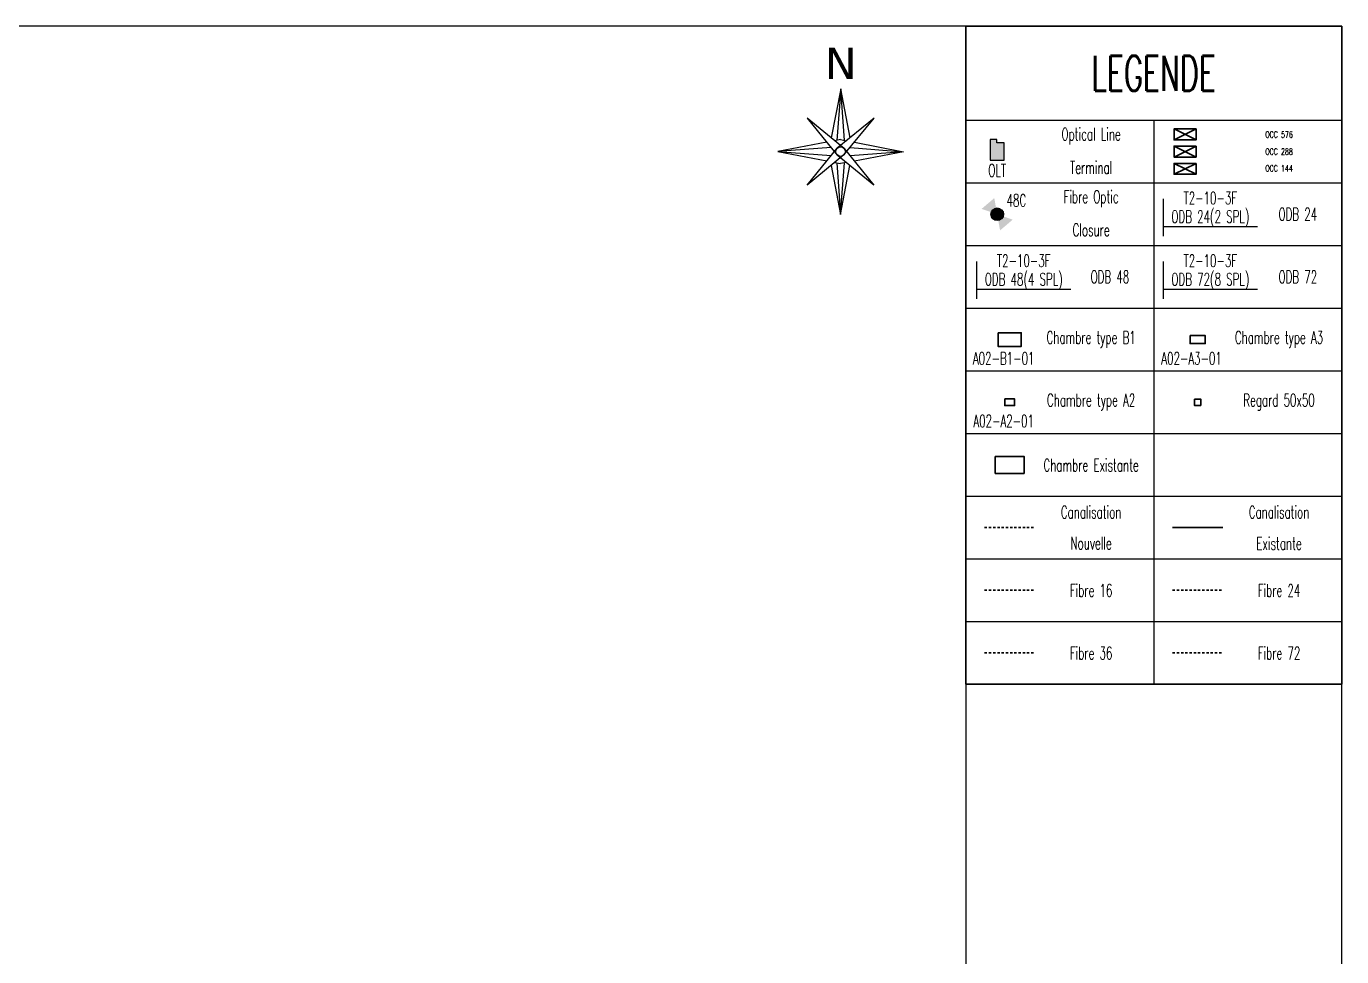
# Model space of a CAD drawing. Header units: millimetres. Extents: x -1989 to 1812, y -2461 to 746.
# Drawn here: x 978.3 to 1398.3, y 16.8 to 313.8 of the extents above; entities that cross this region are included whole.
import ezdxf
from ezdxf.enums import TextEntityAlignment as Align

# ---------------------------------------------------------------- set-up
doc = ezdxf.new("R2010")
doc.units = ezdxf.units.MM
doc.linetypes.add('JIS_02_0.7', pattern=[1.35, 0.75, -0.6])
doc.layers.get('0').update_dxf_attribs({"lineweight": 25, "true_color": 0xffffff})
for name, color, linetype, lineweight, true_color in [('0-ZTE-16 CABLE', 190, 'JIS_02_0.7', 30, 0x7f00ff), ('0-ZTE-24 CABLE', 5, 'JIS_02_0.7', 30, 0x0000ff), ('0-ZTE-36 CABLE', 18, 'JIS_02_0.7', 30, 0x4c0000), ('0-ZTE-72 CABLE', 1, 'JIS_02_0.7', 30, 0xff0000), ('0-ZTE-Duct existing', 1, 'Continuous', 30, 0xff0000), ('0-ZTE-Duct new', 3, 'JIS_02_0.7', 30, 0x00ff00), ('0-ZTE-HH new', 6, 'Continuous', 30, 0xff00ff), ('0-ZTE-MH existing', 1, 'Continuous', 30, 0xff0000), ('0-ZTE-MH new', 82, 'Continuous', 30, 0x33cc00)]:
    doc.layers.add(name, color=color, linetype=linetype, lineweight=lineweight, true_color=true_color)
for name, color, linetype, true_color in [('0-ZTE-Joint closure', 7, 'Continuous', 0xffffff), ('0-ZTE-joint Closure 48', 5, 'Continuous', 0x0000ff), ('0-ZTE-MH new A2', 7, 'Continuous', 0xffffff), ('0-ZTE-MH new A3', 7, 'Continuous', 0xffffff), ('0-ZTE-OCC', 7, 'Continuous', 0xffffff), ('0-ZTE-ODB', 5, 'Continuous', 0x0000ff), ('0-ZTE-ODB 24 2SPL', 5, 'Continuous', 0x0000ff), ('0-ZTE-ODB 48 4SPL', 5, 'Continuous', 0x0000ff), ('0-ZTE-ODB 72', 5, 'Continuous', 0x0000ff)]:
    doc.layers.add(name, color=color, linetype=linetype, true_color=true_color)
doc.styles.add('textstyle223', font='romans', dxfattribs={"width": 0.6})
doc.styles.add('textstyle224', font='romans', dxfattribs={"width": 0.6})
doc.styles.add('textstyle225', font='romans', dxfattribs={"width": 0.6})
doc.styles.add('textstyle226', font='romans', dxfattribs={"width": 0.6})
doc.styles.add('textstyle227', font='romans', dxfattribs={"width": 0.6})
doc.styles.add('textstyle228', font='romans', dxfattribs={"width": 0.6})
doc.styles.add('textstyle229', font='romans', dxfattribs={"width": 0.6})
doc.styles.add('textstyle230', font='romans', dxfattribs={"width": 0.6})
doc.styles.add('textstyle231', font='romans', dxfattribs={"width": 0.6})
doc.styles.add('textstyle232', font='romans', dxfattribs={"width": 0.6})
doc.styles.add('textstyle233', font='romans', dxfattribs={"width": 0.6})
doc.styles.add('textstyle234', font='romans', dxfattribs={"width": 0.6})
doc.styles.add('textstyle235', font='romans', dxfattribs={"width": 0.6})
doc.styles.add('textstyle236', font='romans', dxfattribs={"width": 0.6})
doc.styles.add('textstyle237', font='romans', dxfattribs={"width": 0.6})
doc.styles.add('textstyle238', font='romans', dxfattribs={"width": 0.6})
doc.styles.add('textstyle239', font='romans', dxfattribs={"width": 0.6})
doc.styles.add('textstyle240', font='romans', dxfattribs={"width": 0.6})
doc.styles.add('textstyle241', font='romans', dxfattribs={"width": 0.6})
doc.styles.add('textstyle242', font='romans', dxfattribs={"width": 0.6})
doc.styles.add('textstyle243', font='romans', dxfattribs={"width": 0.6})
doc.styles.add('textstyle244', font='romans', dxfattribs={"width": 0.6})
doc.styles.add('textstyle245', font='romans', dxfattribs={"width": 0.6})
doc.styles.add('textstyle246', font='romans', dxfattribs={"width": 0.6})
doc.styles.add('textstyle247', font='romans', dxfattribs={"width": 0.6})
doc.styles.add('textstyle248', font='romans', dxfattribs={"width": 0.6})
doc.styles.add('textstyle249', font='romans', dxfattribs={"width": 0.6})
doc.styles.add('textstyle250', font='romans', dxfattribs={"width": 0.6})
doc.styles.add('textstyle251', font='romans', dxfattribs={"width": 0.6})
doc.styles.add('textstyle252', font='romans', dxfattribs={"width": 0.6})
doc.styles.add('textstyle253', font='romans', dxfattribs={"width": 0.6})
doc.styles.add('textstyle254', font='romans', dxfattribs={"width": 0.6})
doc.styles.add('textstyle255', font='romans', dxfattribs={"width": 0.6})
doc.styles.add('textstyle256', font='romans', dxfattribs={"width": 0.6})
doc.styles.add('textstyle257', font='romans', dxfattribs={"width": 0.6})
doc.styles.add('textstyle268', font='')
doc.styles.get('textstyle268').set_extended_font_data('Verdana')

# ---------------------------------------------------------------- blocks, each defined once
blk = doc.blocks.new('OLT')
at = {"true_color": 0x0000ff}
blk.add_hatch(color=5, dxfattribs=at).paths.add_polyline_path([(-1.07, -1.53), (1.17, -1.53), (1.17, 1.25), (-0.02, 1.25), (-0.02, 1.79), (-1.07, 1.79)], flags=0)
at = {"color": 5, "true_color": 0x0000ff}
blk.add_lwpolyline([(-1.07, 1.79), (-1.07, -1.53), (1.17, -1.53), (1.17, 1.25), (-0.02, 1.25), (-0.02, 1.79)], close=True, dxfattribs=at)
blk = doc.blocks.new('JOINT CLOSURE')
at = {"lineweight": 25, "true_color": 0xff0000}
h = blk.add_hatch(color=1, dxfattribs=at)
h.paths.add_polyline_path([(0, 0), (-0.46, 2.58), (-2.48, 0.86)], flags=0)
h.paths.add_polyline_path([(2.48, -0.86), (0, 0), (0.46, -2.58)], flags=0)
h = blk.add_hatch(color=1, dxfattribs=at)
edge = h.paths.add_edge_path(flags=0)
edge.add_arc((0, 0), 1.01, 180, 360)
edge.add_arc((0, 0), 1.01, 0, 180)
at = {"color": 12, "lineweight": 25, "true_color": 0xcc0000}
blk.add_circle((0, 0), 1.01, dxfattribs=at)
blk = doc.blocks.new('big_block')
for p, q in [((1278.28, 313.78), (1278.28, -210.22)), ((1278.28, 283.78), (1398.28, 283.78)), ((1338.28, 283.78), (1338.28, 163.78)), ((1278.28, 263.78), (1398.28, 263.78)), ((1278.28, 243.78), (1398.28, 243.78)), ((1278.28, 223.78), (1398.28, 223.78)), ((1278.28, 203.78), (1398.28, 203.78)), ((1278.28, 183.78), (1398.28, 183.78)), ((1278.28, 163.78), (1398.28, 163.78)), ((1338.28, 163.78), (1338.28, 143.78)), ((1278.28, 143.78), (1398.28, 143.78)), ((1338.28, 143.78), (1338.28, 103.78)), ((1278.28, 123.78), (1398.28, 123.78)), ((1278.28, 103.78), (1398.28, 103.78)), ((1278.28, 103.78), (1398.28, 103.78))]:
    blk.add_line(p, q)
for points in [[(558.28, -280.22), (1398.28, -280.22), (1398.28, 313.78), (558.28, 313.78)], [(1398.28, 103.78), (1278.28, 103.78), (1278.28, 313.78), (1398.28, 313.78)]]:
    blk.add_lwpolyline(points, close=True)
at = {"flags": 128}
for points in [[(1241.29, 278.15), (1238.32, 293.85), (1235.29, 278.18)], [(1239.54, 277.37), (1238.32, 293.85), (1237.04, 277.37)], [(1239.39, 274.82), (1227.6, 284.49), (1237.24, 272.67)], [(1239.35, 272.7), (1249.03, 284.42), (1237.2, 274.85)], [(1238.29, 277.61), (1236.42, 277.26)], [(1238.29, 277.61), (1240.17, 277.25)], [(1233.89, 276.78), (1218.2, 273.8), (1233.89, 270.79)], [(1235.28, 275.07), (1218.2, 273.8), (1235.28, 272.49)], [(1239.35, 272.7), (1227.61, 263.07), (1237.2, 274.85)], [(1239.39, 274.81), (1248.95, 263.06), (1237.24, 272.67)], [(1241.31, 275.06), (1258.36, 273.74), (1241.29, 272.48)], [(1242.71, 276.76), (1258.36, 273.74), (1242.68, 270.77)], [(1235.28, 269.36), (1238.25, 253.69), (1241.27, 269.36)], [(1236.43, 270.3), (1238.27, 269.94)], [(1237.03, 270.18), (1238.25, 253.69), (1239.52, 270.18)], [(1240.13, 270.29), (1238.27, 269.94)]]:
    blk.add_lwpolyline(points, dxfattribs=at)
blk.add_circle((1238.28, 273.78), 1.52)
at = {"layer": '0-ZTE-16 CABLE'}
blk.add_line((1284.28, 133.78), (1300.28, 133.78), dxfattribs=at)
at = {"layer": '0-ZTE-24 CABLE'}
blk.add_line((1344.28, 133.78), (1360.28, 133.78), dxfattribs=at)
at = {"layer": '0-ZTE-36 CABLE'}
blk.add_line((1284.28, 113.78), (1300.28, 113.78), dxfattribs=at)
at = {"layer": '0-ZTE-72 CABLE'}
blk.add_line((1344.28, 113.78), (1360.28, 113.78), dxfattribs=at)
at = {"layer": '0-ZTE-Duct existing'}
blk.add_line((1344.28, 153.78), (1360.28, 153.78), dxfattribs=at)
at = {"layer": '0-ZTE-Duct new'}
blk.add_line((1284.28, 153.78), (1300.28, 153.78), dxfattribs=at)
at = {"layer": '0-ZTE-HH new'}
blk.add_lwpolyline([(1351.28, 194.78), (1353.28, 194.78), (1353.28, 192.78), (1351.28, 192.78)], close=True, dxfattribs=at)
at = {"layer": '0-ZTE-MH existing', "ltscale": 3}
blk.add_lwpolyline([(1287.67, 176.48), (1296.89, 176.48), (1296.89, 171.07), (1287.67, 171.07)], close=True, dxfattribs=at)
at = {"layer": '0-ZTE-MH new'}
for points in [[(1288.59, 215.94), (1295.97, 215.94), (1295.97, 211.61), (1288.59, 211.61)], [(1349.85, 215.07), (1354.71, 215.07), (1354.71, 212.49), (1349.85, 212.49)]]:
    blk.add_lwpolyline(points, close=True, dxfattribs=at)
blk.add_lwpolyline([(1290.72, 194.84), (1293.84, 194.84), (1293.84, 192.71), (1290.72, 192.71), (1290.72, 194.84)], dxfattribs=at)
at = {"layer": '0-ZTE-OCC', "color": 1, "lineweight": 30, "true_color": 0xff0000}
for p, q in [((1344.78, 281.03), (1351.78, 277.53)), ((1344.78, 277.53), (1351.78, 281.03))]:
    blk.add_line(p, q, dxfattribs=at)
at = {"layer": '0-ZTE-OCC', "color": 3, "lineweight": 30, "true_color": 0x00ff00}
for p, q in [((1344.78, 275.53), (1351.78, 272.03)), ((1344.78, 272.03), (1351.78, 275.53))]:
    blk.add_line(p, q, dxfattribs=at)
at = {"layer": '0-ZTE-OCC', "color": 6, "lineweight": 30, "true_color": 0xff00ff}
for p, q in [((1344.78, 270.03), (1351.78, 266.53)), ((1344.78, 266.53), (1351.78, 270.03))]:
    blk.add_line(p, q, dxfattribs=at)
at = {"layer": '0-ZTE-OCC', "color": 1, "lineweight": 30, "true_color": 0xff0000}
blk.add_lwpolyline([(1351.78, 281.03), (1344.78, 281.03), (1344.78, 277.53), (1351.78, 277.53)], close=True, dxfattribs=at)
at = {"layer": '0-ZTE-OCC', "color": 3, "lineweight": 30, "true_color": 0x00ff00}
blk.add_lwpolyline([(1351.78, 275.53), (1344.78, 275.53), (1344.78, 272.03), (1351.78, 272.03)], close=True, dxfattribs=at)
at = {"layer": '0-ZTE-OCC', "color": 6, "lineweight": 30, "true_color": 0xff00ff}
blk.add_lwpolyline([(1351.78, 270.03), (1344.78, 270.03), (1344.78, 266.53), (1351.78, 266.53)], close=True, dxfattribs=at)
at = {"layer": '0-ZTE-ODB'}
for p, q in [((1341.35, 246.74), (1341.35, 258.74)), ((1371.35, 249.74), (1341.35, 249.74)), ((1281.76, 226.74), (1281.76, 238.74)), ((1341.35, 226.74), (1341.35, 238.74)), ((1311.76, 229.74), (1281.76, 229.74)), ((1371.35, 229.74), (1341.35, 229.74))]:
    blk.add_line(p, q, dxfattribs=at)
at = {"xscale": 2, "yscale": 2, "zscale": 2}
blk.add_blockref('OLT', (1288.18, 274.06), dxfattribs=at)
at = {"layer": '0-ZTE-Joint closure', "xscale": 2, "yscale": 2, "zscale": 2}
blk.add_blockref('JOINT CLOSURE', (1288.28, 253.78), dxfattribs=at)
at = {"style": 'textstyle268'}
blk.add_text('N', height=10, rotation=359.9985, dxfattribs=at).set_placement((1238.33, 301.97), align=Align.MIDDLE)
at = {"width": 0.6}
for s, height, style, p in [('LEGENDE', 11.18, 'textstyle223', (1338.28, 298.78)), ('Optical Line', 4, 'textstyle228', (1318.28, 278.78)), ('OLT', 4, 'textstyle244', (1288.28, 267.78, 0)), ('Terminal', 4, 'textstyle229', (1318.28, 268.78)), ('Fibre Optic', 4, 'textstyle230', (1318.28, 258.78)), ('ODB 24', 4, 'textstyle246', (1384.28, 253.78)), ('Closure', 4, 'textstyle231', (1318.28, 248.78)), ('ODB 48', 4, 'textstyle245', (1324.28, 233.78)), ('ODB 72', 4, 'textstyle247', (1384.28, 233.78)), ('Chambre type B1', 4, 'textstyle232', (1318.28, 213.78)), ('Chambre type A3', 4, 'textstyle240', (1378.28, 213.78)), ('Chambre type A2', 4, 'textstyle233', (1318.28, 193.78)), ('Regard 50x50', 4, 'textstyle241', (1378.28, 193.78)), ('Chambre Existante', 4, 'textstyle234', (1318.28, 173.78)), ('Canalisation', 4, 'textstyle243', (1318.28, 158.78)), ('Canalisation', 4, 'textstyle235', (1378.28, 158.78)), ('Nouvelle', 4, 'textstyle242', (1318.28, 148.78)), ('Existante', 4, 'textstyle236', (1378.28, 148.78)), ('Fibre 16', 4, 'textstyle256', (1318.28, 133.78)), ('Fibre 24', 4, 'textstyle254', (1378.28, 133.78)), ('Fibre 36', 4, 'textstyle257', (1318.28, 113.78)), ('Fibre 72', 4, 'textstyle255', (1378.28, 113.78))]:
    blk.add_text(s, height=height, dxfattribs=dict(at, style=style)).set_placement(p, align=Align.MIDDLE)
at = {"layer": '0-ZTE-joint Closure 48', "style": 'textstyle224', "width": 0.6}
blk.add_text('48C', height=4, dxfattribs=at).set_placement((1294.41, 258.21, 0), align=Align.MIDDLE)
at = {"layer": '0-ZTE-MH new', "color": 0, "lineweight": -2, "style": 'textstyle225', "width": 0.6}
blk.add_text('A02-B1-01', height=4, dxfattribs=at).set_placement((1290.35, 207.78, 0), align=Align.MIDDLE)
at = {"layer": '0-ZTE-MH new A2', "color": 0, "lineweight": -2, "style": 'textstyle226', "width": 0.6}
blk.add_text('A02-A2-01', height=4, dxfattribs=at).set_placement((1290.35, 187.78, 0), align=Align.MIDDLE)
at = {"layer": '0-ZTE-MH new A3', "color": 0, "lineweight": -2, "style": 'textstyle227', "width": 0.6}
blk.add_text('A02-A3-01', height=4, dxfattribs=at).set_placement((1350.35, 207.78, 0), align=Align.MIDDLE)
at = {"layer": '0-ZTE-OCC', "color": 1, "true_color": 0xff0000, "style": 'textstyle237', "width": 0.6}
blk.add_text('OCC 576', height=2, dxfattribs=at).set_placement((1378.28, 279.22), align=Align.MIDDLE)
at = {"layer": '0-ZTE-OCC', "color": 3, "true_color": 0x00ff00, "style": 'textstyle238', "width": 0.6}
blk.add_text('OCC 288', height=2, dxfattribs=at).set_placement((1378.28, 273.78), align=Align.MIDDLE)
at = {"layer": '0-ZTE-OCC', "color": 6, "true_color": 0xff00ff, "style": 'textstyle239', "width": 0.6}
blk.add_text('OCC 144', height=2, dxfattribs=at).set_placement((1378.28, 268.45), align=Align.MIDDLE)
at = {"layer": '0-ZTE-ODB', "width": 0.6}
for style, p in [('textstyle252', (1356.35, 258.96)), ('textstyle248', (1296.76, 238.96)), ('textstyle250', (1356.35, 238.96))]:
    blk.add_text('T2-10-3F', height=4, dxfattribs=dict(at, style=style)).set_placement(p, align=Align.MIDDLE)
at = {"layer": '0-ZTE-ODB 24 2SPL', "style": 'textstyle253', "width": 0.6}
blk.add_text('ODB 24(2 SPL)', height=4, dxfattribs=at).set_placement((1356.35, 252.74), align=Align.MIDDLE)
at = {"layer": '0-ZTE-ODB 48 4SPL', "style": 'textstyle249', "width": 0.6}
blk.add_text('ODB 48(4 SPL)', height=4, dxfattribs=at).set_placement((1296.76, 232.74), align=Align.MIDDLE)
at = {"layer": '0-ZTE-ODB 72', "style": 'textstyle251', "width": 0.6}
blk.add_text('ODB 72(8 SPL)', height=4, dxfattribs=at).set_placement((1356.35, 232.74), align=Align.MIDDLE)

msp = doc.modelspace()

# ---------------------------------------------------------------- block references
msp.add_blockref('big_block', (0, 0))

doc.saveas('drawing.dxf')
